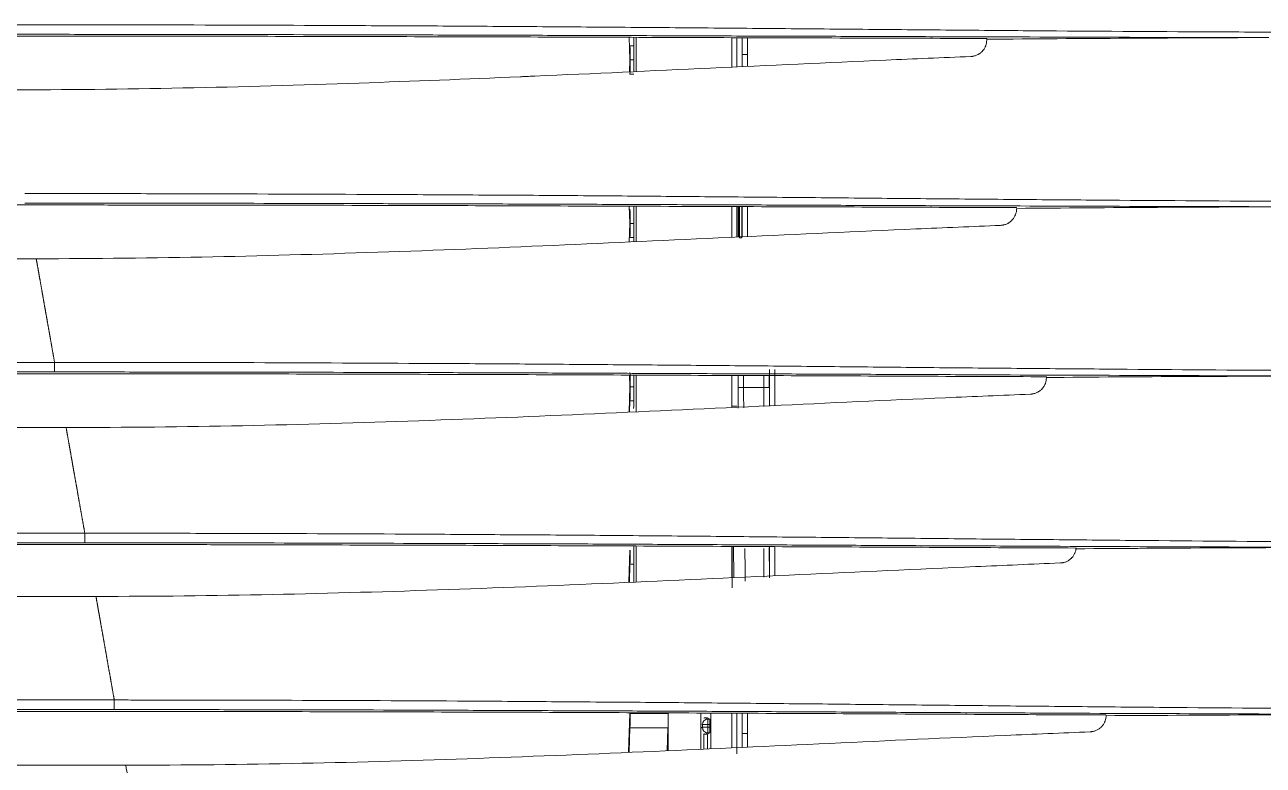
# Model space of a CAD drawing. Header units: millimetres. Extents: x 70151 to 230897, y 35202 to 113211.
# Drawn here: x 183465.3 to 183579.5, y 70872.1 to 70940.3 of the extents above; entities that cross this region are included whole.
import ezdxf

# ---------------------------------------------------------------- set-up
doc = ezdxf.new("R2010")
doc.units = ezdxf.units.MM
doc.header["$LTSCALE"] = 50
doc.layers.add('2-con', color=2, linetype='Continuous')
doc.layers.add('mark-B', color=2, linetype='Continuous', lineweight=20)

# ---------------------------------------------------------------- blocks, each defined once
blk = doc.blocks.new('무풍1way 일반')
at = {"layer": 'mark-B'}
for p, q in [((-374.7, -83.69), (-234.95, -83.69)), ((-432.03, -86.61), (-432.03, -85.36)), ((-432.03, -86.61), (-432.03, -85.36)), ((-431.52, -85.34), (-431.52, -86.61)), ((-431.52, -85.34), (-431.52, -86.61)), ((-431.05, -88.48), (-431.05, -84.74)), ((-431.05, -88.48), (-431.05, -84.74)), ((-430.59, -85.3), (-430.59, -88.49)), ((-428.63, -88.49), (-428.63, -85.22)), ((-428.32, -85.2), (-428.32, -86.56)), ((-428.01, -86.57), (-428.01, -85.19)), ((-427.72, -88.5), (-427.72, -85.18)), ((-424.71, -88.45), (-424.71, -85.06)), ((-424.63, -85.05), (-424.69, -87.14)), ((-421.18, -87.14), (-421.11, -84.91)), ((-421.17, -88.45), (-421.06, -84.91)), ((-431.52, -86.61), (-432.03, -86.61)), ((-432.03, -86.61), (-432.03, -88.48)), ((-431.52, -86.61), (-432.03, -86.61)), ((-432.03, -86.61), (-432.03, -88.48)), ((-431.52, -88.48), (-431.52, -86.61)), ((-431.52, -88.48), (-431.52, -86.61)), ((-428.32, -86.56), (-428.55, -86.68)), ((-428.36, -86.68), (-428.55, -86.68)), ((-428.13, -86.56), (-428.36, -86.68)), ((-428.36, -86.68), (-428.36, -87.18)), ((-428.56, -87.18), (-428.36, -87.18)), ((-428.56, -87.18), (-428.56, -87.43)), ((-428.36, -87.43), (-428.56, -87.43)), ((-428.36, -87.18), (-427.86, -87.18)), ((-428.36, -87.18), (-428.36, -87.43)), ((-427.86, -87.43), (-428.36, -87.43)), ((-428.36, -87.43), (-428.36, -87.93)), ((-427.72, -87.11), (-427.86, -87.18)), ((-427.86, -87.18), (-427.86, -87.43)), ((-427.86, -87.43), (-427.72, -87.5)), ((-424.69, -87.14), (-421.18, -87.14)), ((-428.55, -87.93), (-428.36, -87.93)), ((-428.55, -87.93), (-428.32, -88.05)), ((-428.36, -87.93), (-428.13, -88.05)), ((-424.71, -88.45), (-421.19, -88.45)), ((-235.05, -88.65), (-373.83, -88.65)), ((-373.64, -88.81), (373.64, -88.81)), ((373.64, -89.7), (-373.64, -89.7)), ((-371.95, -99.25), (-234.95, -99.25)), ((-430.62, -103.86), (-430.62, -100.03)), ((-430.62, -103.86), (-430.62, -100.03)), ((-434.54, -101.15), (-434.54, -103.84)), ((-434.54, -101.15), (-434.54, -103.84)), ((-434.04, -103.84), (-434.04, -101.13)), ((-434.04, -103.84), (-434.04, -101.13)), ((-430.75, -100.98), (-430.74, -103.86)), ((-430.75, -100.98), (-430.74, -103.86)), ((-430.59, -100.98), (-430.59, -103.86)), ((-421.77, -103.9), (-421.77, -100.61)), ((-421.55, -103.9), (-421.55, -100.6)), ((-421.18, -102.21), (-421.13, -100.59)), ((-421.17, -103.51), (-421.08, -100.58)), ((-430.62, -102.2), (-430.59, -102.23)), ((-421.55, -102.21), (-421.18, -102.21)), ((-235.05, -104.02), (-371.11, -104.02)), ((-370.92, -104.19), (370.92, -104.19)), ((370.92, -105.07), (-370.92, -105.07)), ((-369.2, -114.82), (-234.95, -114.82)), ((-421.77, -119.65), (-421.77, -116.29)), ((-421.18, -117.27), (-421.15, -116.26)), ((-421.17, -118.57), (-421.1, -116.26)), ((-434.54, -116.84), (-434.54, -120.16)), ((-434.54, -116.84), (-434.54, -120.16)), ((-434.04, -120.16), (-434.04, -116.81)), ((-434.04, -120.16), (-434.04, -116.81)), ((-431.05, -116.79), (-430.59, -116.79)), ((-431.05, -116.79), (-430.59, -116.79)), ((-430.59, -116.66), (-430.59, -119.62)), ((-421.55, -119.66), (-421.55, -117.13)), ((-421.55, -117.27), (-421.18, -117.27)), ((-421.52, -116.57), (-421.54, -116.78)), ((-433.53, -118.5), (-434.03, -118.5)), ((-434.03, -118.5), (-434.03, -119.6)), ((-433.53, -118.5), (-434.03, -118.5)), ((-434.03, -118.5), (-434.03, -119.6)), ((-433.53, -119.61), (-433.53, -118.5)), ((-431.66, -118.5), (-433.53, -118.5)), ((-433.53, -119.61), (-433.53, -118.5)), ((-431.66, -118.5), (-433.53, -118.5)), ((-431.66, -118.5), (-431.66, -119.61)), ((-431.66, -118.5), (-431.16, -118.5)), ((-431.66, -118.5), (-431.66, -119.61)), ((-431.66, -118.5), (-431.16, -118.5)), ((-431.16, -119.62), (-431.16, -118.5)), ((-431.16, -119.62), (-431.16, -118.5)), ((-421.55, -118.57), (-421.19, -118.57)), ((-421.13, -119.66), (-421.17, -118.57)), ((-235.05, -119.77), (-368.32, -119.77)), ((-368.14, -119.94), (368.14, -119.94)), ((368.14, -120.82), (-368.14, -120.82)), ((-366.45, -130.38), (-234.95, -130.38)), ((-432.03, -132.41), (-432.03, -135.18)), ((-432.03, -132.41), (-432.03, -135.18)), ((-431.52, -135.18), (-431.52, -132.39)), ((-431.52, -135.18), (-431.52, -132.39)), ((-431.27, -132.31), (-431.49, -132.31)), ((-431.49, -132.31), (-431.49, -135.18)), ((-431.27, -132.31), (-431.49, -132.31)), ((-431.49, -132.31), (-431.49, -135.18)), ((-431.27, -135.18), (-431.27, -132.31)), ((-431.27, -135.18), (-431.27, -132.31)), ((-431.25, -132.38), (-431.25, -135.18)), ((-431.25, -132.38), (-431.25, -135.18)), ((-431.16, -135.19), (-431.16, -132.37)), ((-431.16, -135.19), (-431.16, -132.37)), ((-431.05, -135.19), (-431.05, -132.37)), ((-431.05, -135.19), (-431.05, -132.37)), ((-430.59, -132.35), (-430.59, -135.19)), ((-421.77, -135.22), (-421.77, -131.97)), ((-421.55, -135.22), (-421.55, -131.96)), ((-421.55, -132.33), (-421.18, -132.33)), ((-421.17, -133.63), (-421.11, -131.94)), ((-421.55, -133.63), (-421.19, -133.63)), ((-421.12, -135.22), (-421.17, -133.63)), ((-235.05, -135.34), (-365.57, -135.34)), ((-432.03, -149.22), (-432.03, -148.1)), ((-432.03, -149.22), (-432.03, -148.1)), ((-431.52, -148.07), (-431.52, -149.22)), ((-431.52, -148.07), (-431.52, -149.22)), ((-431.05, -150.76), (-431.05, -148.05)), ((-431.05, -150.76), (-431.05, -148.05)), ((-430.59, -148.03), (-430.59, -150.76)), ((-421.77, -150.79), (-421.77, -147.64)), ((-421.55, -147.39), (-421.18, -147.39)), ((-421.55, -150.79), (-421.55, -147.63)), ((-421.17, -148.7), (-421.13, -147.61)), ((-431.52, -149.22), (-432.03, -149.22)), ((-432.03, -149.22), (-432.03, -150.75)), ((-431.52, -149.22), (-432.03, -149.22)), ((-432.03, -149.22), (-432.03, -150.75)), ((-431.52, -150.76), (-431.52, -149.22)), ((-431.52, -150.76), (-431.52, -149.22)), ((-421.55, -148.7), (-421.19, -148.7)), ((-421.1, -150.79), (-421.17, -148.7)), ((-421.55, -150), (-421.18, -150))]:
    blk.add_line(p, q, dxfattribs=at)
for centre, major_axis, ratio, start_param, end_param in [((-428.36, -87.18), (0.225, -0.449), 0.99981, 1.107255, 2.677899), ((-428.36, -87.43), (-0.225, -0.449), 0.99981, 0.463693, 2.034337), ((-424.68, -88.45), (0, -1.51), 0.017455, 3.665191, 4.712389), ((-421.17, -88.45), (0, -1.51), 0.017455, 3.665191, 4.712389), ((-434.04, -112.86), (0, -18.07), 0.000394, 2.098791, 2.290284), ((-434.04, -112.86), (0, -18.07), 0.000394, 2.098791, 2.290284), ((-433.54, -112.86), (0, 18.58), 0.000394, 5.23084, 5.404171), ((-433.54, -112.86), (0, 18.58), 0.000394, 5.23084, 5.404171), ((-432.07, -112.86), (0, -18.58), 0.017916, 2.089076, 2.28753), ((-432.07, -112.86), (0, -18.58), 0.017916, 2.089076, 2.28753), ((-421.17, -103.51), (0, -1.51), 0.017455, 3.665191, 4.712389), ((-434.04, -118.5), (0, -9.54), 0.000394, 1.570796, 1.751471), ((-434.04, -118.5), (0, -9.54), 0.000394, 1.570796, 1.751471), ((-433.53, -118.5), (0, 10.04), 0.000394, 4.712389, 4.887435), ((-433.53, -118.5), (0, 10.04), 0.000394, 4.712389, 4.887435), ((-431.85, -118.5), (0, -10.04), 0.018308, 1.570796, 1.757918), ((-431.85, -118.5), (0, -10.04), 0.018308, 1.570796, 1.757918), ((-431.34, -118.5), (0, -10.54), 0.017455, 1.570796, 1.751234), ((-431.34, -118.5), (0, -10.54), 0.017455, 1.570796, 1.751234), ((-421.17, -118.57), (0, -1.51), 0.017455, 3.665191, 4.712389), ((-421.17, -118.57), (0, -1.51), 0.017455, 4.712389, 5.759587), ((-421.17, -133.63), (0, -1.51), 0.017455, 3.665191, 4.712389), ((-421.17, -133.63), (0, -1.51), 0.017455, 4.712389, 5.759587), ((-421.17, -148.7), (0, -1.51), 0.017455, 3.665191, 4.712389), ((-421.17, -148.7), (0, -1.51), 0.017455, 4.712389, 5.759587)]:
    blk.add_ellipse(centre, major_axis=major_axis, ratio=ratio, start_param=start_param, end_param=end_param, dxfattribs=at)
for points, knots in [([(-374.7, -83.69), (-374.97, -82.21), (-375.49, -79.23), (-376.1, -75.79), (-376.39, -74.13)], [0, 0, 0, 0, 0.544728, 1, 1, 1, 1]), ([(-374.7, -83.69), (-380.13, -83.69), (-390.97, -83.81), (-407.21, -84.29), (-423.42, -84.95), (-439.61, -85.7), (-453, -86.32), (-461.01, -86.66), (-463.61, -86.76)], [0, 0, 0, 0, 0.182428, 0.364856, 0.547284, 0.729713, 0.912141, 1, 1, 1, 1]), ([(-465.08, -88.15), (-465.07, -88.06), (-465.05, -87.97), (-465.02, -87.84), (-465, -87.79), (-464.98, -87.73), (-464.97, -87.71), (-464.95, -87.67), (-464.94, -87.65), (-464.89, -87.54), (-464.85, -87.46), (-464.77, -87.35), (-464.74, -87.32), (-464.69, -87.27), (-464.68, -87.25), (-464.64, -87.21), (-464.63, -87.2), (-464.54, -87.12), (-464.47, -87.06), (-464.35, -86.99), (-464.31, -86.96), (-464.23, -86.92), (-464.19, -86.9), (-464.06, -86.85), (-463.97, -86.82), (-463.86, -86.79), (-463.84, -86.79), (-463.79, -86.78), (-463.77, -86.78), (-463.7, -86.77), (-463.65, -86.76), (-463.61, -86.76)], [0, 0, 0, 0, 0.125, 0.125, 0.1875, 0.1875, 0.21875, 0.21875, 0.25, 0.25, 0.375, 0.375, 0.4375, 0.4375, 0.46875, 0.46875, 0.5, 0.5, 0.625, 0.625, 0.6875, 0.6875, 0.75, 0.75, 0.875, 0.875, 0.90625, 0.90625, 0.9375, 0.9375, 1, 1, 1, 1]), ([(-428.55, -86.68), (-428.55, -86.68), (-428.55, -86.68), (-428.55, -86.68), (-428.55, -86.68), (-428.55, -86.68), (-428.55, -86.68), (-428.55, -86.68), (-428.55, -86.68), (-428.55, -86.69), (-428.55, -86.69), (-428.55, -86.69), (-428.55, -86.69), (-428.55, -86.69), (-428.55, -86.7), (-428.55, -86.7), (-428.55, -86.7), (-428.55, -86.71), (-428.55, -86.71), (-428.55, -86.71), (-428.55, -86.71), (-428.55, -86.72), (-428.55, -86.72), (-428.55, -86.73), (-428.55, -86.73), (-428.55, -86.73), (-428.55, -86.74), (-428.55, -86.74), (-428.55, -86.75), (-428.55, -86.75), (-428.55, -86.75), (-428.55, -86.76), (-428.55, -86.76), (-428.55, -86.77), (-428.55, -86.77), (-428.55, -86.77), (-428.55, -86.78), (-428.55, -86.78), (-428.55, -86.79), (-428.55, -86.79), (-428.55, -86.8), (-428.55, -86.8), (-428.55, -86.8), (-428.55, -86.81), (-428.55, -86.81), (-428.55, -86.82), (-428.55, -86.82), (-428.55, -86.83), (-428.55, -86.84), (-428.55, -86.86), (-428.55, -86.88), (-428.55, -86.9), (-428.55, -86.92), (-428.55, -86.94), (-428.55, -86.96), (-428.55, -86.98), (-428.55, -87), (-428.56, -87.03), (-428.56, -87.05), (-428.56, -87.07), (-428.56, -87.09), (-428.56, -87.11), (-428.56, -87.14), (-428.56, -87.16), (-428.56, -87.17), (-428.56, -87.18)], [0, 0, 0, 0, 0.014183, 0.028219, 0.042108, 0.055849, 0.069444, 0.082891, 0.09619, 0.109343, 0.122348, 0.135206, 0.147917, 0.160481, 0.172897, 0.185166, 0.197288, 0.209263, 0.22109, 0.23277, 0.244303, 0.255689, 0.266927, 0.278018, 0.288962, 0.299759, 0.310409, 0.320911, 0.331266, 0.341473, 0.351534, 0.361447, 0.371213, 0.380832, 0.390304, 0.399628, 0.408805, 0.417835, 0.426717, 0.435453, 0.444041, 0.452482, 0.460775, 0.468922, 0.476921, 0.484773, 0.492478, 0.500035, 0.530939, 0.561655, 0.592185, 0.622529, 0.652685, 0.682655, 0.712438, 0.742034, 0.771443, 0.800666, 0.829702, 0.858552, 0.887215, 0.915691, 0.943981, 0.972084, 1, 1, 1, 1]), ([(-428.32, -86.56), (-428.31, -86.56), (-428.31, -86.56), (-428.29, -86.56), (-428.28, -86.56), (-428.25, -86.56), (-428.23, -86.56), (-428.18, -86.56), (-428.15, -86.56), (-428.13, -86.56)], [0, 0, 0, 0, 0.25, 0.25, 0.5, 0.5, 0.75, 0.75, 1, 1, 1, 1]), ([(-428.13, -86.56), (-428.12, -86.56), (-428.12, -86.56), (-428.11, -86.56), (-428.11, -86.56), (-428.1, -86.56), (-428.09, -86.56), (-428.08, -86.56), (-428.07, -86.56), (-428.06, -86.57), (-428.04, -86.57), (-428.03, -86.57), (-428.02, -86.57), (-428.01, -86.57)], [0, 0, 0, 0, 0.060365, 0.124378, 0.192073, 0.263482, 0.338628, 0.417534, 0.500218, 0.625066, 0.749977, 0.874955, 1, 1, 1, 1]), ([(-428.56, -87.43), (-428.56, -87.43), (-428.56, -87.44), (-428.56, -87.45), (-428.56, -87.46), (-428.56, -87.47), (-428.56, -87.48), (-428.56, -87.49), (-428.56, -87.5), (-428.56, -87.51), (-428.56, -87.52), (-428.56, -87.53), (-428.56, -87.54), (-428.56, -87.56), (-428.56, -87.57), (-428.56, -87.58), (-428.56, -87.59), (-428.55, -87.6), (-428.55, -87.61), (-428.55, -87.62), (-428.55, -87.63), (-428.55, -87.64), (-428.55, -87.65), (-428.55, -87.66), (-428.55, -87.67), (-428.55, -87.68), (-428.55, -87.69), (-428.55, -87.7), (-428.55, -87.71), (-428.55, -87.72), (-428.55, -87.73), (-428.55, -87.74), (-428.55, -87.75), (-428.55, -87.75), (-428.55, -87.76), (-428.55, -87.77), (-428.55, -87.78), (-428.55, -87.79), (-428.55, -87.8), (-428.55, -87.81), (-428.55, -87.82), (-428.55, -87.83), (-428.55, -87.83), (-428.55, -87.84), (-428.55, -87.85), (-428.55, -87.86), (-428.55, -87.87), (-428.55, -87.88), (-428.55, -87.88), (-428.55, -87.89), (-428.55, -87.9), (-428.55, -87.91), (-428.55, -87.91), (-428.55, -87.92), (-428.55, -87.92), (-428.55, -87.92), (-428.55, -87.93), (-428.55, -87.93), (-428.55, -87.93), (-428.55, -87.93)], [0, 0, 0, 0, 0.013534, 0.027113, 0.040736, 0.054403, 0.068114, 0.081869, 0.095669, 0.109512, 0.1234, 0.137332, 0.151308, 0.165329, 0.179393, 0.193502, 0.207655, 0.221852, 0.236093, 0.250379, 0.264708, 0.279082, 0.2935, 0.307962, 0.322469, 0.337019, 0.351614, 0.366253, 0.380936, 0.395664, 0.410435, 0.425251, 0.440111, 0.455015, 0.469964, 0.484956, 0.499993, 0.515958, 0.532567, 0.54982, 0.567717, 0.586258, 0.605443, 0.625272, 0.645746, 0.666863, 0.688625, 0.71103, 0.73408, 0.757774, 0.782112, 0.807094, 0.83272, 0.85899, 0.885904, 0.913462, 0.941664, 0.97051, 1, 1, 1, 1]), ([(-373.64, -89.7), (-373.73, -89.7), (-373.81, -89.7), (-373.98, -89.7), (-374.24, -89.7), (-374.83, -89.7), (-376.03, -89.69), (-378.41, -89.69), (-380.45, -89.69), (-384.54, -89.68), (-387.26, -89.68), (-395.43, -89.65), (-400.87, -89.63), (-409.03, -89.58), (-411.75, -89.56), (-417.19, -89.52), (-419.91, -89.5), (-425.34, -89.46), (-428.06, -89.43), (-433.49, -89.38), (-436.21, -89.36), (-441.64, -89.3), (-444.36, -89.27), (-449.79, -89.22), (-452.51, -89.19), (-457.94, -89.13), (-460.66, -89.11), (-466.09, -89.05), (-468.81, -89.03), (-476.97, -88.96), (-482.41, -88.92), (-490.57, -88.87), (-493.29, -88.86), (-498.74, -88.85), (-501.46, -88.84), (-504.19, -88.84)], [0, 0, 0, 0, 0.001953, 0.001953, 0.003906, 0.007812, 0.015625, 0.03125, 0.0625, 0.0625, 0.125, 0.125, 0.25, 0.25, 0.3125, 0.3125, 0.375, 0.375, 0.4375, 0.4375, 0.5, 0.5, 0.5625, 0.5625, 0.625, 0.625, 0.6875, 0.6875, 0.75, 0.75, 0.875, 0.875, 0.9375, 0.9375, 1, 1, 1, 1]), ([(-491.12, -88.37), (-488.95, -88.37), (-486.78, -88.36), (-482.43, -88.34), (-480.26, -88.33), (-473.75, -88.3), (-469.42, -88.28), (-465.08, -88.25)], [0, 0, 0, 0, 0.25, 0.25, 0.5, 0.5, 1, 1, 1, 1]), ([(-491.12, -88.37), (-486.22, -88.38), (-481.32, -88.4), (-471.53, -88.44), (-466.64, -88.46), (-459.3, -88.49), (-456.86, -88.51), (-451.97, -88.53), (-449.52, -88.54), (-444.63, -88.57), (-442.19, -88.58), (-437.3, -88.61), (-432.41, -88.63), (-427.52, -88.66), (-422.63, -88.68), (-420.18, -88.69), (-415.28, -88.71), (-412.84, -88.72), (-407.94, -88.74), (-405.49, -88.75), (-398.15, -88.78), (-393.25, -88.79), (-385.9, -88.8), (-383.45, -88.81), (-378.55, -88.81), (-376.09, -88.81), (-373.64, -88.81)], [0, 0, 0, 0, 0.125, 0.125, 0.25, 0.25, 0.3125, 0.3125, 0.375, 0.375, 0.4375, 0.4375, 0.5, 0.5625, 0.5625, 0.625, 0.625, 0.6875, 0.6875, 0.75, 0.75, 0.875, 0.875, 0.9375, 0.9375, 1, 1, 1, 1]), ([(-465.06, -88.32), (-461.26, -88.33), (-457.46, -88.35), (-449.87, -88.39), (-446.07, -88.41), (-438.48, -88.45), (-434.68, -88.46), (-427.08, -88.5), (-423.28, -88.52), (-415.68, -88.55), (-411.88, -88.57), (-404.28, -88.59), (-400.47, -88.6), (-392.86, -88.62), (-389.06, -88.63), (-383.35, -88.64), (-381.44, -88.64), (-377.64, -88.64), (-375.73, -88.65), (-373.83, -88.65)], [0, 0, 0, 0, 0.125, 0.125, 0.25, 0.25, 0.375, 0.375, 0.5, 0.5, 0.625, 0.625, 0.75, 0.75, 0.875, 0.875, 0.9375, 0.9375, 1, 1, 1, 1]), ([(-428.13, -88.05), (-428.15, -88.05), (-428.18, -88.05), (-428.23, -88.05), (-428.25, -88.05), (-428.28, -88.05), (-428.29, -88.05), (-428.31, -88.05), (-428.31, -88.05), (-428.32, -88.05)], [0, 0, 0, 0, 0.25, 0.25, 0.5, 0.5, 0.75, 0.75, 1, 1, 1, 1]), ([(-428.01, -88.03), (-428.02, -88.04), (-428.02, -88.04), (-428.03, -88.04), (-428.04, -88.04), (-428.05, -88.04), (-428.05, -88.04), (-428.06, -88.04), (-428.07, -88.04), (-428.08, -88.04), (-428.09, -88.05), (-428.1, -88.05), (-428.12, -88.05), (-428.12, -88.05), (-428.13, -88.05)], [0, 0, 0, 0, 0.071251, 0.142546, 0.213886, 0.285274, 0.35671, 0.428197, 0.499737, 0.60017, 0.70031, 0.80026, 0.900123, 1, 1, 1, 1]), ([(-373.64, -88.81), (-373.64, -88.81), (-373.64, -88.83), (-373.64, -88.86), (-373.64, -88.89), (-373.64, -88.95), (-373.64, -88.98), (-373.64, -89.06), (-373.64, -89.11), (-373.64, -89.2), (-373.64, -89.25), (-373.64, -89.35), (-373.64, -89.4), (-373.64, -89.5), (-373.64, -89.54), (-373.64, -89.63), (-373.64, -89.66), (-373.64, -89.7)], [0, 0, 0, 0, 0.125, 0.125, 0.25, 0.25, 0.375, 0.375, 0.5, 0.5, 0.625, 0.625, 0.75, 0.75, 0.875, 0.875, 1, 1, 1, 1]), ([(-373.64, -89.7), (-373.64, -89.73), (-373.63, -89.79), (-373.61, -89.88), (-373.59, -89.97), (-373.58, -90.06), (-373.56, -90.15), (-373.54, -90.24), (-373.53, -90.33), (-373.51, -90.42), (-373.5, -90.52), (-373.48, -90.61), (-373.47, -90.7), (-373.45, -90.78), (-373.43, -90.87), (-373.42, -90.96), (-373.4, -91.05), (-373.39, -91.14), (-373.37, -91.23), (-373.35, -91.32), (-373.34, -91.41), (-373.32, -91.5), (-373.31, -91.58), (-373.29, -91.67), (-373.28, -91.76), (-373.26, -91.85), (-373.25, -91.93), (-373.23, -92.02), (-373.22, -92.11), (-373.2, -92.19), (-373.18, -92.28), (-373.17, -92.37), (-373.15, -92.45), (-373.14, -92.54), (-373.12, -92.62), (-373.11, -92.71), (-373.09, -92.79), (-373.08, -92.88), (-373.06, -92.96), (-373.05, -93.05), (-373.03, -93.13), (-373.02, -93.22), (-373, -93.3), (-372.99, -93.39), (-372.97, -93.47), (-372.96, -93.55), (-372.94, -93.64), (-372.93, -93.72), (-372.92, -93.8), (-372.9, -93.88), (-372.89, -93.97), (-372.87, -94.05), (-372.86, -94.13), (-372.84, -94.21), (-372.83, -94.29), (-372.81, -94.38), (-372.8, -94.46), (-372.79, -94.54), (-372.77, -94.62), (-372.76, -94.7), (-372.74, -94.78), (-372.73, -94.86), (-372.71, -94.94), (-372.7, -95.02), (-372.69, -95.1), (-372.67, -95.18), (-372.66, -95.26), (-372.64, -95.34), (-372.63, -95.42), (-372.62, -95.5), (-372.6, -95.58), (-372.59, -95.65), (-372.57, -95.73), (-372.56, -95.81), (-372.55, -95.89), (-372.53, -95.97), (-372.52, -96.04), (-372.51, -96.12), (-372.49, -96.2), (-372.48, -96.27), (-372.46, -96.35), (-372.45, -96.43), (-372.44, -96.5), (-372.42, -96.58), (-372.41, -96.65), (-372.4, -96.73), (-372.38, -96.81), (-372.37, -96.88), (-372.36, -96.96), (-372.34, -97.03), (-372.33, -97.11), (-372.32, -97.18), (-372.31, -97.25), (-372.29, -97.33), (-372.28, -97.4), (-372.27, -97.48), (-372.25, -97.55), (-372.24, -97.62), (-372.23, -97.7), (-372.21, -97.77), (-372.2, -97.84), (-372.19, -97.91), (-372.18, -97.99), (-372.16, -98.06), (-372.15, -98.13), (-372.14, -98.2), (-372.12, -98.27), (-372.11, -98.34), (-372.1, -98.42), (-372.09, -98.49), (-372.07, -98.56), (-372.06, -98.63), (-372.05, -98.7), (-372.04, -98.77), (-372.02, -98.84), (-372.01, -98.91), (-372, -98.98), (-371.99, -99.05), (-371.98, -99.12), (-371.96, -99.18), (-371.96, -99.23), (-371.95, -99.25)], [0, 0, 0, 0, 0.008436, 0.01687, 0.025302, 0.033734, 0.042163, 0.050592, 0.059019, 0.067445, 0.075869, 0.084292, 0.092714, 0.101135, 0.109554, 0.117972, 0.126389, 0.134805, 0.14322, 0.151634, 0.160046, 0.168458, 0.176868, 0.185278, 0.193686, 0.202094, 0.2105, 0.218906, 0.227311, 0.235715, 0.244118, 0.252521, 0.260922, 0.269323, 0.277723, 0.286122, 0.294521, 0.302919, 0.311316, 0.319713, 0.328109, 0.336505, 0.3449, 0.353294, 0.361688, 0.370082, 0.378475, 0.386867, 0.395259, 0.403651, 0.412043, 0.420434, 0.428825, 0.437215, 0.445606, 0.453996, 0.462386, 0.470775, 0.479165, 0.487554, 0.495943, 0.504333, 0.512722, 0.521111, 0.5295, 0.537889, 0.546278, 0.554667, 0.563056, 0.571445, 0.579835, 0.588225, 0.596614, 0.605004, 0.613394, 0.621785, 0.630176, 0.638567, 0.646958, 0.65535, 0.663742, 0.672134, 0.680527, 0.68892, 0.697314, 0.705708, 0.714103, 0.722498, 0.730894, 0.73929, 0.747687, 0.756085, 0.764483, 0.772882, 0.781282, 0.789683, 0.798084, 0.806486, 0.814888, 0.823292, 0.831696, 0.840102, 0.848508, 0.856915, 0.865323, 0.873732, 0.882142, 0.890553, 0.898965, 0.907378, 0.915793, 0.924208, 0.932624, 0.941042, 0.949461, 0.957881, 0.966302, 0.974725, 0.983148, 0.991574, 1, 1, 1, 1]), ([(-371.95, -99.25), (-377.38, -99.25), (-388.22, -99.38), (-404.47, -99.85), (-420.67, -100.51), (-436.86, -101.26), (-450.25, -101.88), (-458.25, -102.22), (-460.85, -102.33)], [0, 0, 0, 0, 0.182418, 0.364836, 0.547254, 0.729672, 0.91209, 1, 1, 1, 1]), ([(-462.32, -103.72), (-462.32, -103.62), (-462.3, -103.54), (-462.27, -103.4), (-462.25, -103.36), (-462.23, -103.3), (-462.22, -103.27), (-462.2, -103.23), (-462.19, -103.21), (-462.14, -103.11), (-462.1, -103.03), (-462.02, -102.92), (-461.99, -102.88), (-461.94, -102.83), (-461.92, -102.81), (-461.89, -102.78), (-461.88, -102.76), (-461.79, -102.68), (-461.72, -102.63), (-461.6, -102.55), (-461.56, -102.53), (-461.48, -102.48), (-461.44, -102.46), (-461.31, -102.41), (-461.22, -102.38), (-461.11, -102.36), (-461.09, -102.35), (-461.04, -102.34), (-461.02, -102.34), (-460.95, -102.33), (-460.9, -102.33), (-460.85, -102.33)], [0, 0, 0, 0, 0.125, 0.125, 0.1875, 0.1875, 0.21875, 0.21875, 0.25, 0.25, 0.375, 0.375, 0.4375, 0.4375, 0.46875, 0.46875, 0.5, 0.5, 0.625, 0.625, 0.6875, 0.6875, 0.75, 0.75, 0.875, 0.875, 0.90625, 0.90625, 0.9375, 0.9375, 1, 1, 1, 1]), ([(-462.32, -103.64), (-466.66, -103.67), (-471, -103.7), (-477.51, -103.73), (-479.69, -103.74), (-484.03, -103.76), (-486.21, -103.77), (-488.38, -103.77)], [0, 0, 0, 0, 0.5, 0.5, 0.75, 0.75, 1, 1, 1, 1]), ([(-488.38, -103.77), (-483.48, -103.78), (-478.58, -103.8), (-468.8, -103.83), (-463.9, -103.85), (-456.57, -103.89), (-454.12, -103.9), (-449.23, -103.92), (-446.79, -103.93), (-441.9, -103.96), (-437.01, -103.98), (-429.68, -104.02), (-424.78, -104.04), (-419.89, -104.07), (-417.45, -104.08), (-412.55, -104.1), (-410.11, -104.11), (-405.21, -104.12), (-402.77, -104.13), (-395.42, -104.16), (-390.52, -104.17), (-383.18, -104.18), (-380.73, -104.18), (-375.82, -104.19), (-373.37, -104.19), (-370.92, -104.19)], [0, 0, 0, 0, 0.125, 0.125, 0.25, 0.25, 0.3125, 0.3125, 0.375, 0.375, 0.4375, 0.5, 0.5625, 0.5625, 0.625, 0.625, 0.6875, 0.6875, 0.75, 0.75, 0.875, 0.875, 0.9375, 0.9375, 1, 1, 1, 1]), ([(-462.3, -103.71), (-458.5, -103.73), (-454.7, -103.74), (-447.11, -103.78), (-443.31, -103.8), (-435.72, -103.83), (-431.92, -103.85), (-424.33, -103.89), (-420.53, -103.9), (-412.94, -103.93), (-409.14, -103.95), (-401.54, -103.97), (-397.74, -103.98), (-390.13, -104), (-386.33, -104.01), (-381.57, -104.02), (-380.62, -104.02), (-378.72, -104.02), (-377.77, -104.02), (-374.91, -104.02), (-373.01, -104.02), (-371.11, -104.02)], [0, 0, 0, 0, 0.125, 0.125, 0.25, 0.25, 0.375, 0.375, 0.5, 0.5, 0.625, 0.625, 0.75, 0.75, 0.875, 0.875, 0.90625, 0.90625, 0.9375, 0.9375, 1, 1, 1, 1]), ([(-370.92, -105.07), (-371.01, -105.07), (-371.09, -105.07), (-371.26, -105.07), (-371.52, -105.07), (-372.12, -105.07), (-373.31, -105.07), (-375.69, -105.07), (-377.74, -105.07), (-381.83, -105.06), (-384.55, -105.06), (-392.72, -105.03), (-398.17, -105.01), (-406.34, -104.96), (-409.06, -104.94), (-414.51, -104.91), (-417.23, -104.89), (-422.67, -104.84), (-425.39, -104.82), (-430.83, -104.77), (-433.55, -104.74), (-438.99, -104.69), (-441.71, -104.66), (-447.15, -104.61), (-449.87, -104.58), (-455.31, -104.52), (-458.03, -104.5), (-463.47, -104.45), (-466.19, -104.42), (-474.35, -104.35), (-479.79, -104.31), (-487.96, -104.27), (-490.69, -104.26), (-496.14, -104.25), (-498.86, -104.24), (-501.59, -104.24)], [0, 0, 0, 0, 0.001953, 0.001953, 0.003906, 0.007812, 0.015625, 0.03125, 0.0625, 0.0625, 0.125, 0.125, 0.25, 0.25, 0.3125, 0.3125, 0.375, 0.375, 0.4375, 0.4375, 0.5, 0.5, 0.5625, 0.5625, 0.625, 0.625, 0.6875, 0.6875, 0.75, 0.75, 0.875, 0.875, 0.9375, 0.9375, 1, 1, 1, 1]), ([(-370.92, -104.19), (-370.92, -104.19), (-370.92, -104.2), (-370.92, -104.24), (-370.92, -104.26), (-370.92, -104.32), (-370.92, -104.36), (-370.92, -104.44), (-370.92, -104.49), (-370.92, -104.58), (-370.92, -104.63), (-370.92, -104.73), (-370.92, -104.78), (-370.92, -104.87), (-370.92, -104.92), (-370.92, -105), (-370.92, -105.04), (-370.92, -105.07)], [0, 0, 0, 0, 0.125, 0.125, 0.25, 0.25, 0.375, 0.375, 0.5, 0.5, 0.625, 0.625, 0.75, 0.75, 0.875, 0.875, 1, 1, 1, 1]), ([(-370.92, -105.07), (-370.92, -105.1), (-370.91, -105.17), (-370.89, -105.26), (-370.87, -105.35), (-370.86, -105.45), (-370.84, -105.54), (-370.82, -105.63), (-370.81, -105.72), (-370.79, -105.82), (-370.77, -105.91), (-370.76, -106), (-370.74, -106.09), (-370.73, -106.19), (-370.71, -106.28), (-370.69, -106.37), (-370.68, -106.46), (-370.66, -106.55), (-370.64, -106.64), (-370.63, -106.73), (-370.61, -106.82), (-370.6, -106.91), (-370.58, -107), (-370.57, -107.09), (-370.55, -107.18), (-370.53, -107.27), (-370.52, -107.36), (-370.5, -107.45), (-370.49, -107.54), (-370.47, -107.62), (-370.46, -107.71), (-370.44, -107.8), (-370.42, -107.89), (-370.41, -107.97), (-370.39, -108.06), (-370.38, -108.15), (-370.36, -108.24), (-370.35, -108.32), (-370.33, -108.41), (-370.32, -108.5), (-370.3, -108.58), (-370.29, -108.67), (-370.27, -108.75), (-370.26, -108.84), (-370.24, -108.92), (-370.23, -109.01), (-370.21, -109.09), (-370.2, -109.18), (-370.18, -109.26), (-370.17, -109.35), (-370.15, -109.43), (-370.14, -109.52), (-370.12, -109.6), (-370.11, -109.68), (-370.09, -109.77), (-370.08, -109.85), (-370.06, -109.93), (-370.05, -110.02), (-370.03, -110.1), (-370.02, -110.18), (-370, -110.26), (-369.99, -110.34), (-369.98, -110.43), (-369.96, -110.51), (-369.95, -110.59), (-369.93, -110.67), (-369.92, -110.75), (-369.9, -110.83), (-369.89, -110.91), (-369.88, -110.99), (-369.86, -111.07), (-369.85, -111.15), (-369.83, -111.23), (-369.82, -111.31), (-369.8, -111.39), (-369.79, -111.47), (-369.78, -111.55), (-369.76, -111.63), (-369.75, -111.71), (-369.74, -111.78), (-369.72, -111.86), (-369.71, -111.94), (-369.69, -112.02), (-369.68, -112.09), (-369.67, -112.17), (-369.65, -112.25), (-369.64, -112.33), (-369.63, -112.4), (-369.61, -112.48), (-369.6, -112.56), (-369.59, -112.63), (-369.57, -112.71), (-369.56, -112.78), (-369.55, -112.86), (-369.53, -112.93), (-369.52, -113.01), (-369.51, -113.08), (-369.49, -113.16), (-369.48, -113.23), (-369.47, -113.31), (-369.45, -113.38), (-369.44, -113.45), (-369.43, -113.53), (-369.41, -113.6), (-369.4, -113.67), (-369.39, -113.75), (-369.38, -113.82), (-369.36, -113.89), (-369.35, -113.96), (-369.34, -114.04), (-369.32, -114.11), (-369.31, -114.18), (-369.3, -114.25), (-369.29, -114.32), (-369.27, -114.39), (-369.26, -114.47), (-369.25, -114.54), (-369.24, -114.61), (-369.22, -114.68), (-369.21, -114.75), (-369.2, -114.79), (-369.2, -114.82)], [0, 0, 0, 0, 0.008438, 0.016875, 0.02531, 0.033743, 0.042175, 0.050606, 0.059035, 0.067462, 0.075889, 0.084314, 0.092737, 0.10116, 0.109581, 0.118001, 0.126419, 0.134836, 0.143253, 0.151668, 0.160081, 0.168494, 0.176906, 0.185317, 0.193726, 0.202135, 0.210542, 0.218949, 0.227355, 0.235759, 0.244163, 0.252566, 0.260968, 0.26937, 0.27777, 0.28617, 0.294569, 0.302968, 0.311365, 0.319762, 0.328159, 0.336554, 0.344949, 0.353344, 0.361738, 0.370132, 0.378525, 0.386917, 0.395309, 0.403701, 0.412092, 0.420483, 0.428874, 0.437264, 0.445654, 0.454044, 0.462434, 0.470823, 0.479212, 0.487601, 0.49599, 0.504379, 0.512767, 0.521156, 0.529544, 0.537933, 0.546321, 0.55471, 0.563098, 0.571487, 0.579875, 0.588264, 0.596653, 0.605043, 0.613432, 0.621822, 0.630212, 0.638602, 0.646992, 0.655383, 0.663774, 0.672166, 0.680558, 0.68895, 0.697343, 0.705737, 0.71413, 0.722525, 0.73092, 0.739315, 0.747711, 0.756108, 0.764506, 0.772904, 0.781303, 0.789702, 0.798102, 0.806503, 0.814905, 0.823308, 0.831712, 0.840116, 0.848521, 0.856928, 0.865335, 0.873743, 0.882152, 0.890562, 0.898974, 0.907386, 0.915799, 0.924214, 0.93263, 0.941047, 0.949465, 0.957884, 0.966305, 0.974727, 0.98315, 0.991574, 1, 1, 1, 1]), ([(-369.2, -114.82), (-374.62, -114.82), (-385.48, -114.94), (-401.72, -115.41), (-417.92, -116.07), (-434.11, -116.83), (-447.49, -117.45), (-455.5, -117.79), (-458.1, -117.89)], [0, 0, 0, 0, 0.182407, 0.364815, 0.547222, 0.72963, 0.912037, 1, 1, 1, 1]), ([(-421.54, -116.78), (-421.54, -116.78), (-421.54, -116.79), (-421.54, -116.79), (-421.54, -116.8), (-421.54, -116.81), (-421.54, -116.82), (-421.54, -116.82), (-421.54, -116.83), (-421.54, -116.84), (-421.54, -116.85), (-421.55, -116.86), (-421.55, -116.87), (-421.55, -116.87), (-421.55, -116.88), (-421.55, -116.89), (-421.55, -116.9), (-421.55, -116.91), (-421.55, -116.92), (-421.55, -116.93), (-421.55, -116.94), (-421.55, -116.95), (-421.55, -116.96), (-421.55, -116.96), (-421.55, -116.97), (-421.55, -116.98), (-421.55, -116.99), (-421.55, -117), (-421.55, -117.01), (-421.55, -117.02), (-421.55, -117.03), (-421.55, -117.04), (-421.55, -117.05), (-421.55, -117.06), (-421.55, -117.07), (-421.55, -117.08), (-421.55, -117.09), (-421.55, -117.1), (-421.55, -117.1), (-421.55, -117.11), (-421.55, -117.12), (-421.55, -117.13), (-421.55, -117.13)], [0, 0, 0, 0, 0.026365, 0.052659, 0.078883, 0.105036, 0.131119, 0.157131, 0.183073, 0.208944, 0.234745, 0.260475, 0.286136, 0.311726, 0.337246, 0.362696, 0.388076, 0.413386, 0.438627, 0.463797, 0.488898, 0.513928, 0.53889, 0.563781, 0.588603, 0.613356, 0.638039, 0.662653, 0.687198, 0.711673, 0.736079, 0.760416, 0.784684, 0.808883, 0.833013, 0.857074, 0.881067, 0.904991, 0.928846, 0.952632, 0.97635, 1, 1, 1, 1]), ([(-459.57, -119.28), (-459.57, -119.19), (-459.55, -119.1), (-459.52, -118.97), (-459.5, -118.93), (-459.48, -118.86), (-459.47, -118.84), (-459.45, -118.8), (-459.44, -118.78), (-459.39, -118.67), (-459.34, -118.59), (-459.26, -118.48), (-459.23, -118.45), (-459.19, -118.39), (-459.17, -118.38), (-459.14, -118.34), (-459.12, -118.33), (-459.04, -118.25), (-458.97, -118.19), (-458.87, -118.13), (-458.85, -118.12), (-458.81, -118.09), (-458.79, -118.08), (-458.73, -118.05), (-458.69, -118.03), (-458.56, -117.97), (-458.47, -117.95), (-458.36, -117.92), (-458.33, -117.92), (-458.29, -117.91), (-458.26, -117.91), (-458.19, -117.9), (-458.15, -117.89), (-458.1, -117.89)], [0, 0, 0, 0, 0.125, 0.125, 0.1875, 0.1875, 0.21875, 0.21875, 0.25, 0.25, 0.375, 0.375, 0.4375, 0.4375, 0.46875, 0.46875, 0.5, 0.5, 0.625, 0.625, 0.65625, 0.65625, 0.6875, 0.6875, 0.75, 0.75, 0.875, 0.875, 0.90625, 0.90625, 0.9375, 0.9375, 1, 1, 1, 1]), ([(-485.61, -119.57), (-483.43, -119.57), (-481.26, -119.56), (-476.92, -119.54), (-474.75, -119.53), (-468.25, -119.5), (-463.91, -119.47), (-459.58, -119.43)], [0, 0, 0, 0, 0.25, 0.25, 0.5, 0.5, 1, 1, 1, 1]), ([(-485.61, -119.57), (-480.71, -119.58), (-475.81, -119.59), (-466.02, -119.63), (-461.13, -119.64), (-453.79, -119.67), (-451.34, -119.69), (-446.45, -119.71), (-444.01, -119.72), (-439.12, -119.74), (-434.23, -119.76), (-426.89, -119.79), (-422, -119.81), (-417.11, -119.83), (-414.66, -119.84), (-409.77, -119.86), (-407.32, -119.87), (-402.42, -119.88), (-399.98, -119.89), (-392.63, -119.91), (-387.73, -119.92), (-380.39, -119.93), (-377.94, -119.93), (-373.04, -119.94), (-370.59, -119.94), (-368.14, -119.94)], [0, 0, 0, 0, 0.125, 0.125, 0.25, 0.25, 0.3125, 0.3125, 0.375, 0.375, 0.4375, 0.5, 0.5625, 0.5625, 0.625, 0.625, 0.6875, 0.6875, 0.75, 0.75, 0.875, 0.875, 0.9375, 0.9375, 1, 1, 1, 1]), ([(-459.56, -119.5), (-455.76, -119.51), (-451.96, -119.53), (-444.37, -119.56), (-440.57, -119.58), (-432.97, -119.61), (-429.17, -119.62), (-421.57, -119.65), (-417.77, -119.67), (-410.17, -119.7), (-406.37, -119.71), (-398.76, -119.73), (-394.96, -119.74), (-387.35, -119.76), (-383.55, -119.76), (-377.84, -119.77), (-375.93, -119.77), (-372.13, -119.77), (-370.23, -119.77), (-368.32, -119.77)], [0, 0, 0, 0, 0.125, 0.125, 0.25, 0.25, 0.375, 0.375, 0.5, 0.5, 0.625, 0.625, 0.75, 0.75, 0.875, 0.875, 0.9375, 0.9375, 1, 1, 1, 1]), ([(-368.14, -120.82), (-368.22, -120.82), (-368.31, -120.82), (-368.48, -120.82), (-368.73, -120.82), (-369.33, -120.82), (-370.52, -120.82), (-372.9, -120.82), (-374.94, -120.82), (-379.02, -120.81), (-381.75, -120.81), (-389.91, -120.79), (-395.35, -120.76), (-403.51, -120.72), (-406.23, -120.71), (-411.67, -120.67), (-414.38, -120.65), (-419.82, -120.61), (-422.54, -120.59), (-427.97, -120.54), (-430.69, -120.52), (-436.13, -120.47), (-438.84, -120.44), (-444.28, -120.39), (-446.99, -120.36), (-452.43, -120.31), (-455.14, -120.29), (-460.58, -120.24), (-463.3, -120.22), (-471.45, -120.15), (-476.89, -120.11), (-485.05, -120.07), (-487.77, -120.06), (-493.21, -120.05), (-495.93, -120.04), (-498.66, -120.04)], [0, 0, 0, 0, 0.001953, 0.001953, 0.003906, 0.007812, 0.015625, 0.03125, 0.0625, 0.0625, 0.125, 0.125, 0.25, 0.25, 0.3125, 0.3125, 0.375, 0.375, 0.4375, 0.4375, 0.5, 0.5, 0.5625, 0.5625, 0.625, 0.625, 0.6875, 0.6875, 0.75, 0.75, 0.875, 0.875, 0.9375, 0.9375, 1, 1, 1, 1]), ([(-368.14, -119.94), (-368.14, -119.94), (-368.14, -119.95), (-368.14, -119.99), (-368.14, -120.01), (-368.14, -120.07), (-368.14, -120.11), (-368.14, -120.19), (-368.14, -120.24), (-368.14, -120.33), (-368.14, -120.38), (-368.14, -120.48), (-368.14, -120.53), (-368.14, -120.62), (-368.14, -120.67), (-368.14, -120.75), (-368.14, -120.79), (-368.14, -120.82)], [0, 0, 0, 0, 0.125, 0.125, 0.25, 0.25, 0.375, 0.375, 0.5, 0.5, 0.625, 0.625, 0.75, 0.75, 0.875, 0.875, 1, 1, 1, 1]), ([(-368.14, -120.82), (-368.13, -120.85), (-368.12, -120.92), (-368.1, -121.01), (-368.09, -121.1), (-368.07, -121.19), (-368.06, -121.28), (-368.04, -121.37), (-368.02, -121.46), (-368.01, -121.55), (-367.99, -121.64), (-367.98, -121.73), (-367.96, -121.82), (-367.94, -121.91), (-367.93, -122), (-367.91, -122.09), (-367.9, -122.18), (-367.88, -122.27), (-367.86, -122.36), (-367.85, -122.45), (-367.83, -122.54), (-367.82, -122.62), (-367.8, -122.71), (-367.79, -122.8), (-367.77, -122.89), (-367.76, -122.97), (-367.74, -123.06), (-367.73, -123.15), (-367.71, -123.24), (-367.69, -123.32), (-367.68, -123.41), (-367.66, -123.49), (-367.65, -123.58), (-367.63, -123.67), (-367.62, -123.75), (-367.6, -123.84), (-367.59, -123.92), (-367.57, -124.01), (-367.56, -124.09), (-367.54, -124.18), (-367.53, -124.26), (-367.51, -124.35), (-367.5, -124.43), (-367.48, -124.51), (-367.47, -124.6), (-367.45, -124.68), (-367.44, -124.76), (-367.42, -124.85), (-367.41, -124.93), (-367.4, -125.01), (-367.38, -125.1), (-367.37, -125.18), (-367.35, -125.26), (-367.34, -125.34), (-367.32, -125.42), (-367.31, -125.5), (-367.29, -125.59), (-367.28, -125.67), (-367.27, -125.75), (-367.25, -125.83), (-367.24, -125.91), (-367.22, -125.99), (-367.21, -126.07), (-367.19, -126.15), (-367.18, -126.23), (-367.17, -126.31), (-367.15, -126.39), (-367.14, -126.47), (-367.12, -126.55), (-367.11, -126.62), (-367.1, -126.7), (-367.08, -126.78), (-367.07, -126.86), (-367.05, -126.94), (-367.04, -127.02), (-367.03, -127.09), (-367.01, -127.17), (-367, -127.25), (-366.99, -127.32), (-366.97, -127.4), (-366.96, -127.48), (-366.95, -127.55), (-366.93, -127.63), (-366.92, -127.71), (-366.91, -127.78), (-366.89, -127.86), (-366.88, -127.93), (-366.87, -128.01), (-366.85, -128.08), (-366.84, -128.16), (-366.83, -128.23), (-366.81, -128.31), (-366.8, -128.38), (-366.79, -128.46), (-366.77, -128.53), (-366.76, -128.6), (-366.75, -128.68), (-366.73, -128.75), (-366.72, -128.82), (-366.71, -128.9), (-366.7, -128.97), (-366.68, -129.04), (-366.67, -129.11), (-366.66, -129.19), (-366.64, -129.26), (-366.63, -129.33), (-366.62, -129.4), (-366.61, -129.47), (-366.59, -129.54), (-366.58, -129.61), (-366.57, -129.69), (-366.56, -129.76), (-366.54, -129.83), (-366.53, -129.9), (-366.52, -129.97), (-366.51, -130.04), (-366.49, -130.11), (-366.48, -130.17), (-366.47, -130.24), (-366.46, -130.31), (-366.45, -130.36), (-366.45, -130.38)], [0, 0, 0, 0, 0.008436, 0.01687, 0.025302, 0.033734, 0.042163, 0.050592, 0.059019, 0.067445, 0.075869, 0.084292, 0.092714, 0.101135, 0.109554, 0.117972, 0.126389, 0.134805, 0.14322, 0.151634, 0.160046, 0.168458, 0.176868, 0.185278, 0.193686, 0.202094, 0.2105, 0.218906, 0.227311, 0.235715, 0.244118, 0.252521, 0.260922, 0.269323, 0.277723, 0.286122, 0.294521, 0.302919, 0.311316, 0.319713, 0.328109, 0.336505, 0.3449, 0.353294, 0.361688, 0.370082, 0.378475, 0.386867, 0.395259, 0.403651, 0.412043, 0.420434, 0.428825, 0.437215, 0.445606, 0.453996, 0.462386, 0.470775, 0.479165, 0.487554, 0.495943, 0.504333, 0.512722, 0.521111, 0.5295, 0.537889, 0.546278, 0.554667, 0.563056, 0.571445, 0.579835, 0.588225, 0.596614, 0.605004, 0.613394, 0.621785, 0.630176, 0.638567, 0.646958, 0.65535, 0.663742, 0.672134, 0.680527, 0.68892, 0.697314, 0.705708, 0.714103, 0.722498, 0.730894, 0.73929, 0.747687, 0.756085, 0.764483, 0.772882, 0.781282, 0.789683, 0.798084, 0.806486, 0.814888, 0.823292, 0.831696, 0.840102, 0.848508, 0.856915, 0.865323, 0.873732, 0.882142, 0.890553, 0.898965, 0.907378, 0.915793, 0.924208, 0.932624, 0.941042, 0.949461, 0.957881, 0.966302, 0.974725, 0.983148, 0.991574, 1, 1, 1, 1]), ([(-366.45, -130.38), (-371.87, -130.38), (-382.73, -130.51), (-398.97, -130.98), (-415.18, -131.64), (-431.35, -132.39), (-444.74, -133.01), (-452.74, -133.35), (-455.35, -133.45)], [0, 0, 0, 0, 0.182397, 0.364793, 0.54719, 0.729586, 0.911983, 1, 1, 1, 1]), ([(-456.82, -134.85), (-456.82, -134.76), (-456.8, -134.67), (-456.76, -134.53), (-456.75, -134.49), (-456.73, -134.43), (-456.72, -134.41), (-456.7, -134.36), (-456.69, -134.34), (-456.64, -134.24), (-456.59, -134.16), (-456.51, -134.05), (-456.48, -134.01), (-456.44, -133.96), (-456.42, -133.94), (-456.39, -133.91), (-456.37, -133.89), (-456.29, -133.81), (-456.21, -133.76), (-456.12, -133.69), (-456.1, -133.68), (-456.06, -133.66), (-456.04, -133.65), (-455.97, -133.61), (-455.93, -133.59), (-455.8, -133.54), (-455.72, -133.51), (-455.6, -133.49), (-455.58, -133.48), (-455.53, -133.47), (-455.51, -133.47), (-455.44, -133.46), (-455.4, -133.46), (-455.35, -133.45)], [0, 0, 0, 0, 0.125, 0.125, 0.1875, 0.1875, 0.21875, 0.21875, 0.25, 0.25, 0.375, 0.375, 0.4375, 0.4375, 0.46875, 0.46875, 0.5, 0.5, 0.625, 0.625, 0.65625, 0.65625, 0.6875, 0.6875, 0.75, 0.75, 0.875, 0.875, 0.90625, 0.90625, 0.9375, 0.9375, 1, 1, 1, 1]), ([(-365.38, -136.39), (-365.55, -136.39), (-365.72, -136.39), (-366.06, -136.39), (-366.57, -136.39), (-367.77, -136.39), (-370.15, -136.39), (-372.19, -136.38), (-376.27, -136.38), (-378.99, -136.37), (-387.15, -136.35), (-392.59, -136.33), (-400.75, -136.29), (-403.47, -136.28), (-408.91, -136.24), (-411.62, -136.23), (-417.06, -136.19), (-419.78, -136.17), (-425.21, -136.12), (-427.93, -136.1), (-433.37, -136.05), (-436.08, -136.03), (-441.52, -135.98), (-444.23, -135.95), (-449.67, -135.9), (-452.39, -135.88), (-457.82, -135.83), (-460.54, -135.81), (-468.69, -135.75), (-474.13, -135.71), (-482.29, -135.67), (-485.01, -135.66), (-490.45, -135.65), (-493.17, -135.64), (-495.89, -135.64)], [0, 0, 0, 0, 0.003906, 0.003906, 0.007813, 0.015625, 0.03125, 0.0625, 0.0625, 0.125, 0.125, 0.25, 0.25, 0.3125, 0.3125, 0.375, 0.375, 0.4375, 0.4375, 0.5, 0.5, 0.5625, 0.5625, 0.625, 0.625, 0.6875, 0.6875, 0.75, 0.75, 0.875, 0.875, 0.9375, 0.9375, 1, 1, 1, 1]), ([(-482.85, -135.17), (-480.67, -135.16), (-478.5, -135.16), (-474.16, -135.14), (-471.99, -135.13), (-465.49, -135.09), (-461.16, -135.06), (-456.84, -135.02)], [0, 0, 0, 0, 0.25, 0.25, 0.5, 0.5, 1, 1, 1, 1]), ([(-482.85, -135.17), (-477.95, -135.18), (-473.05, -135.19), (-463.26, -135.22), (-458.37, -135.24), (-451.03, -135.26), (-448.59, -135.27), (-443.7, -135.29), (-441.25, -135.3), (-436.36, -135.32), (-431.47, -135.34), (-424.13, -135.37), (-416.79, -135.4), (-411.9, -135.42), (-407.01, -135.43), (-404.56, -135.44), (-399.66, -135.45), (-397.22, -135.46), (-389.87, -135.48), (-384.98, -135.49), (-377.63, -135.5), (-375.18, -135.5), (-370.28, -135.5), (-367.83, -135.5), (-365.38, -135.5)], [0, 0, 0, 0, 0.125, 0.125, 0.25, 0.25, 0.3125, 0.3125, 0.375, 0.375, 0.4375, 0.5, 0.5625, 0.625, 0.625, 0.6875, 0.6875, 0.75, 0.75, 0.875, 0.875, 0.9375, 0.9375, 1, 1, 1, 1]), ([(-456.81, -135.09), (-453.01, -135.1), (-449.21, -135.12), (-441.61, -135.15), (-437.81, -135.16), (-430.21, -135.19), (-426.42, -135.2), (-418.81, -135.23), (-415.01, -135.24), (-407.41, -135.27), (-403.61, -135.28), (-396.01, -135.3), (-392.2, -135.31), (-384.6, -135.32), (-380.79, -135.33), (-375.08, -135.33), (-373.18, -135.33), (-369.38, -135.34), (-367.47, -135.34), (-365.57, -135.34)], [0, 0, 0, 0, 0.125, 0.125, 0.25, 0.25, 0.375, 0.375, 0.5, 0.5, 0.625, 0.625, 0.75, 0.75, 0.875, 0.875, 0.9375, 0.9375, 1, 1, 1, 1]), ([(-411.05, -147.16), (-406.11, -146.94), (-395.77, -146.53), (-379.98, -146.07), (-369.12, -145.95), (-363.69, -145.95)], [0, 0, 0, 0, 0.314002, 0.657001, 1, 1, 1, 1]), ([(-411.84, -147.19), (-412.03, -147.2), (-417.62, -147.44), (-428.6, -147.95), (-441.98, -148.58), (-449.99, -148.91), (-452.6, -149.02)], [0, 0, 0, 0, 0.014366, 0.411337, 0.808308, 1, 1, 1, 1]), ([(-411.53, -147.18), (-411.56, -147.18), (-411.6, -147.18), (-411.68, -147.18), (-411.72, -147.18), (-411.76, -147.18)], [0, 0, 0, 0, 0.5, 0.5, 1, 1, 1, 1]), ([(-454.07, -150.41), (-454.06, -150.32), (-454.05, -150.23), (-454.01, -150.1), (-454, -150.06), (-453.97, -149.99), (-453.97, -149.97), (-453.95, -149.93), (-453.94, -149.91), (-453.89, -149.8), (-453.84, -149.72), (-453.76, -149.61), (-453.73, -149.58), (-453.68, -149.52), (-453.67, -149.51), (-453.64, -149.47), (-453.62, -149.46), (-453.54, -149.38), (-453.46, -149.32), (-453.36, -149.26), (-453.35, -149.24), (-453.3, -149.22), (-453.28, -149.21), (-453.22, -149.18), (-453.18, -149.16), (-453.05, -149.1), (-452.96, -149.07), (-452.85, -149.05), (-452.83, -149.05), (-452.78, -149.04), (-452.76, -149.03), (-452.69, -149.02), (-452.64, -149.02), (-452.6, -149.02)], [0, 0, 0, 0, 0.125, 0.125, 0.1875, 0.1875, 0.21875, 0.21875, 0.25, 0.25, 0.375, 0.375, 0.4375, 0.4375, 0.46875, 0.46875, 0.5, 0.5, 0.625, 0.625, 0.65625, 0.65625, 0.6875, 0.6875, 0.75, 0.75, 0.875, 0.875, 0.90625, 0.90625, 0.9375, 0.9375, 1, 1, 1, 1]), ([(-480.08, -150.77), (-477.91, -150.76), (-475.74, -150.75), (-471.41, -150.73), (-469.24, -150.72), (-462.74, -150.68), (-458.41, -150.65), (-454.09, -150.61)], [0, 0, 0, 0, 0.25, 0.25, 0.5, 0.5, 1, 1, 1, 1]), ([(-454.07, -150.68), (-450.26, -150.69), (-446.46, -150.71), (-438.86, -150.73), (-435.06, -150.74), (-427.46, -150.77), (-423.66, -150.78), (-416.06, -150.81), (-412.26, -150.82), (-404.66, -150.84), (-400.85, -150.85), (-393.25, -150.87), (-389.45, -150.88), (-381.84, -150.89), (-378.04, -150.89), (-370.43, -150.9), (-366.62, -150.9), (-362.82, -150.9)], [0, 0, 0, 0, 0.125, 0.125, 0.25, 0.25, 0.375, 0.375, 0.5, 0.5, 0.625, 0.625, 0.75, 0.75, 0.875, 0.875, 1, 1, 1, 1]), ([(-362.63, -151.95), (-362.8, -151.95), (-362.97, -151.95), (-363.31, -151.95), (-363.82, -151.95), (-365.01, -151.95), (-367.39, -151.95), (-369.43, -151.95), (-373.51, -151.94), (-376.23, -151.94), (-384.39, -151.92), (-389.83, -151.9), (-397.99, -151.86), (-400.71, -151.85), (-406.15, -151.82), (-408.87, -151.8), (-414.3, -151.76), (-417.02, -151.74), (-422.45, -151.7), (-425.17, -151.68), (-430.61, -151.63), (-433.32, -151.61), (-438.76, -151.56), (-441.48, -151.54), (-446.91, -151.49), (-449.63, -151.47), (-455.06, -151.42), (-457.78, -151.4), (-465.93, -151.34), (-471.37, -151.31), (-479.53, -151.27), (-482.25, -151.26), (-487.69, -151.25), (-490.41, -151.24), (-493.13, -151.24)], [0, 0, 0, 0, 0.003906, 0.003906, 0.007813, 0.015625, 0.03125, 0.0625, 0.0625, 0.125, 0.125, 0.25, 0.25, 0.3125, 0.3125, 0.375, 0.375, 0.4375, 0.4375, 0.5, 0.5, 0.5625, 0.5625, 0.625, 0.625, 0.6875, 0.6875, 0.75, 0.75, 0.875, 0.875, 0.9375, 0.9375, 1, 1, 1, 1]), ([(-480.08, -150.77), (-475.19, -150.77), (-470.29, -150.78), (-460.5, -150.81), (-455.61, -150.83), (-448.27, -150.85), (-445.83, -150.86), (-440.94, -150.88), (-438.49, -150.89), (-433.6, -150.9), (-428.71, -150.92), (-421.37, -150.95), (-414.03, -150.97), (-409.14, -150.99), (-404.25, -151), (-401.8, -151.01), (-396.91, -151.02), (-394.46, -151.03), (-387.12, -151.04), (-382.22, -151.05), (-374.88, -151.06), (-372.43, -151.06), (-367.53, -151.07), (-365.08, -151.07), (-362.63, -151.07)], [0, 0, 0, 0, 0.125, 0.125, 0.25, 0.25, 0.3125, 0.3125, 0.375, 0.375, 0.4375, 0.5, 0.5625, 0.625, 0.625, 0.6875, 0.6875, 0.75, 0.75, 0.875, 0.875, 0.9375, 0.9375, 1, 1, 1, 1])]:
    blk.add_open_spline(points, degree=3, knots=knots, dxfattribs=at)
for points in [[(-465.08, -88.25), (-465.08, -88.22), (-465.08, -88.18), (-465.08, -88.15)], [(-465.06, -88.32), (-465.07, -88.29), (-465.08, -88.27), (-465.08, -88.25)], [(-462.3, -103.71), (-462.31, -103.69), (-462.31, -103.66), (-462.32, -103.64)], [(-459.58, -119.43), (-459.58, -119.38), (-459.58, -119.33), (-459.57, -119.28)], [(-459.56, -119.5), (-459.57, -119.48), (-459.58, -119.46), (-459.58, -119.43)], [(-456.84, -135.02), (-456.83, -134.97), (-456.83, -134.91), (-456.82, -134.85)], [(-456.81, -135.09), (-456.82, -135.07), (-456.83, -135.05), (-456.84, -135.02)], [(-411.84, -147.19), (-411.81, -147.19), (-411.78, -147.19), (-411.76, -147.18)], [(-411.53, -147.18), (-411.37, -147.17), (-411.21, -147.16), (-411.05, -147.16)], [(-454.09, -150.61), (-454.08, -150.55), (-454.08, -150.48), (-454.07, -150.41)], [(-454.07, -150.68), (-454.07, -150.66), (-454.08, -150.64), (-454.09, -150.61)]]:
    blk.add_open_spline(points, degree=3, dxfattribs=at)
blk = doc.blocks.new('dpdjzjs')
at = {"layer": 'mark-B', "rotation": 180}
blk.add_blockref('무풍1way 일반', (183099.91, 90780.44), dxfattribs=at)

msp = doc.modelspace()

# ---------------------------------------------------------------- block references
at = {"layer": '2-con'}
msp.add_blockref('dpdjzjs', (0, -19992.04), dxfattribs=at)

doc.saveas('drawing.dxf')
